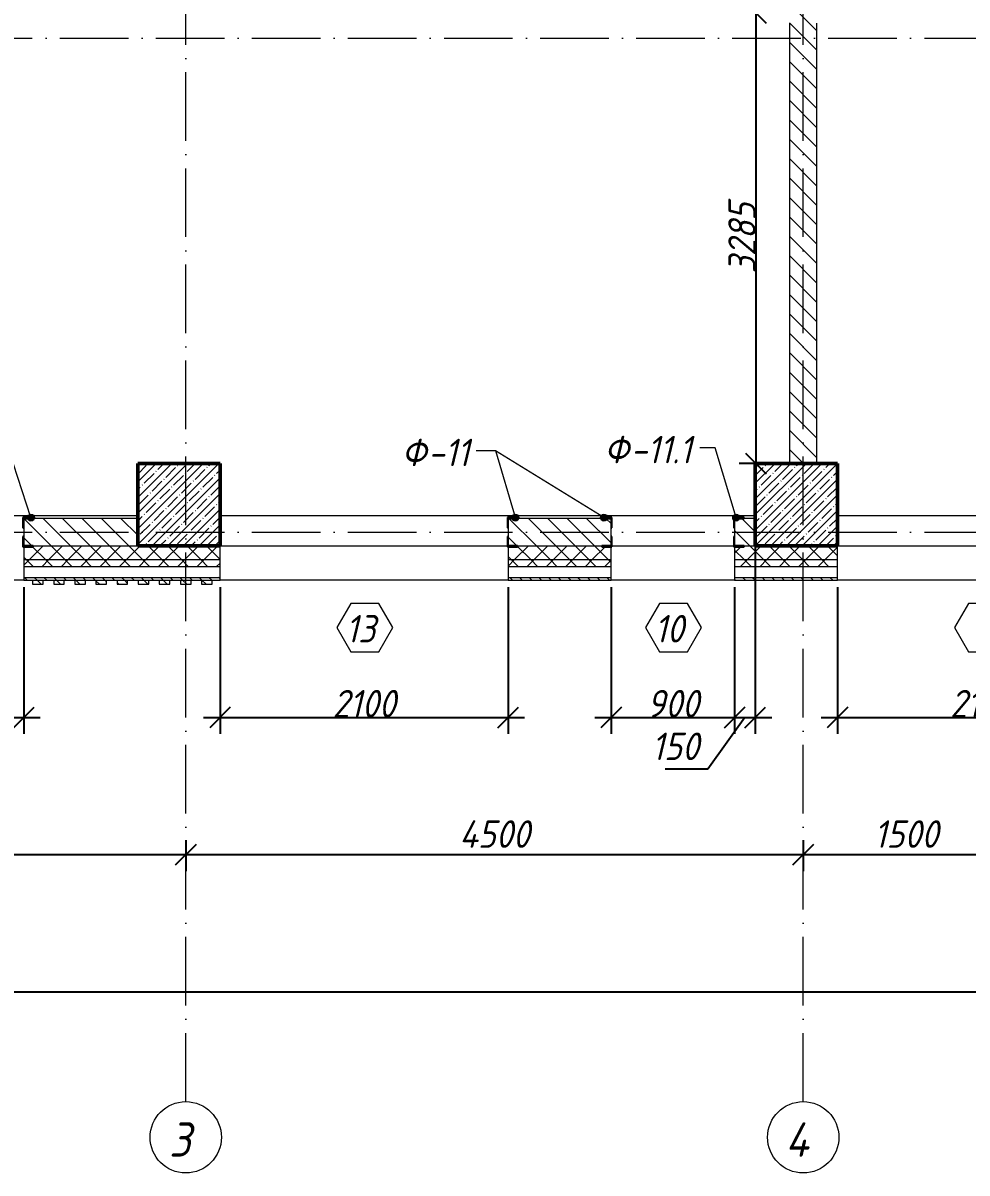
# Model space of a CAD drawing. Header units: millimetres. Extents: x -269418 to 201924, y -5890 to 98643.
# Drawn here: x 6824 to 13703, y -4670 to 3710 of the extents above; entities that cross this region are included whole.
import ezdxf

# ---------------------------------------------------------------- set-up
doc = ezdxf.new("R2010")
doc.units = ezdxf.units.MM
doc.linetypes.add('50_200_ШТРИХ_1Т_ш5_п1_п1_', pattern=[700, 500, -100, 0, -100])
for name, color, linetype, lineweight in [('A-ANNO-DIMS', 7, 'Continuous', 9), ('A-DETL', 7, 'Continuous', 9), ('A-GENM-1', 7, 'Continuous', 25), ('A-GENM-IDEN', 7, 'Continuous', 9), ('A-GLAZ-IDEN', 7, 'Continuous', 9), ('A-WALL', 7, 'Continuous', 5), ('A-WALL-1', 7, 'Continuous', 9), ('A-WALL-FNSH-1', 7, 'Continuous', 9), ('A-WALL-PATT-2', 7, 'Continuous', 5), ('I-WALL', 7, 'Continuous', 5), ('S-COLS', 7, 'Continuous', 9), ('S-COLS-1', 7, 'Continuous', 5), ('S-COLS-2', 7, 'Continuous', 50), ('Оси', 7, 'Continuous', 9), ('Оси-1', 7, '50_200_ШТРИХ_1Т_ш5_п1_п1_', 9)]:
    doc.layers.add(name, color=color, linetype=linetype, lineweight=lineweight)
for name, color, linetype, lineweight, true_color in [('A-WALL-2', 7, 'Continuous', 13, 0xce0000), ('A-WALL-FNSH-2', 7, 'Continuous', 13, 0xce0000), ('A-WALL-PATT-1', 7, 'Continuous', 5, 0xce0000)]:
    doc.layers.add(name, color=color, linetype=linetype, lineweight=lineweight, true_color=true_color)
doc.styles.add('ISOCPEUR_I', font='isocpeui.ttf', dxfattribs={"width": 0.9, "height": 250})
doc.styles.add('ISOCPEUR_I_2', font='isocpeui.ttf', dxfattribs={"width": 0.9, "height": 200})
doc.dimstyles.new('ISO-2_0_0_9К_СРЕДНИЙ_1', dxfattribs={"dimscale": 304.8, "dimtxt": 199.196235, "dimasz": 0.492126, "dimexe": 0.393701, "dimexo": 0, "dimgap": 0, "dimtad": 1, "dimdec": 0, "dimzin": 0, "dimdsep": 46, "dimtxsty": 'ISOCPEUR_I_2', "dimblk1": 'OBLIQUE', "dimblk2": 'OBLIQUE', "dimsah": 1, "dimcen": 0.09, "dimdle": 0.393701, "dimazin": 0, "dimtfac": 1, "dimtdec": 4, "dimtix": 1, "dimtmove": 1, "dimatfit": 3, "dimfxl": 1, "dimtvp": 1, "dimtolj": 1, "dimtzin": 0, "dimarcsym": 2})
doc.dimstyles.new('ISO-2_0_0_9К_СРЕДНИЙ_2', dxfattribs={"dimscale": 304.8, "dimtxt": 199.196235, "dimasz": 0.492126, "dimexe": 0.393701, "dimexo": 0, "dimgap": 0, "dimtad": 1, "dimdec": 0, "dimzin": 0, "dimdsep": 46, "dimtxsty": 'ISOCPEUR_I_2', "dimblk1": 'OBLIQUE', "dimblk2": 'OBLIQUE', "dimsah": 1, "dimcen": 0.09, "dimdle": 0.393701, "dimazin": 0, "dimtfac": 1, "dimtdec": 4, "dimtix": 1, "dimtmove": 0, "dimatfit": 3, "dimfxl": 1, "dimtvp": 1, "dimtolj": 1, "dimtzin": 0, "dimarcsym": 2})
doc.dimstyles.new('ISO-2_0_0_9К_СРЕДНИЙ_ФОН', dxfattribs={"dimscale": 304.8, "dimtxt": 199.196235, "dimasz": 0.492126, "dimexe": 0.393701, "dimexo": 0, "dimgap": 0.164042, "dimtad": 1, "dimdec": 0, "dimdsep": 46, "dimtxsty": 'ISOCPEUR_I_2', "dimblk1": 'OBLIQUE', "dimblk2": 'OBLIQUE', "dimsah": 1, "dimcen": 0.09, "dimdle": 0.393701, "dimazin": 0, "dimtfac": 1, "dimtdec": 4, "dimtix": 1, "dimtmove": 0, "dimatfit": 3, "dimfxl": 1, "dimtvp": 1, "dimtfill": 1, "dimtolj": 1, "dimtzin": 0, "dimarcsym": 2})
doc.dimstyles.new('ISO-2_0_0_9К_СРЕДНИЙ_ФОН_2', dxfattribs={"dimscale": 304.8, "dimtxt": 199.196235, "dimasz": 0.492126, "dimexe": 0.393701, "dimexo": 0, "dimgap": 0.164042, "dimtad": 1, "dimdec": 0, "dimdsep": 46, "dimtxsty": 'ISOCPEUR_I_2', "dimblk1": 'OBLIQUE', "dimblk2": 'OBLIQUE', "dimsah": 1, "dimcen": 0.09, "dimdle": 0.393701, "dimazin": 0, "dimtfac": 1, "dimtdec": 4, "dimtix": 1, "dimtmove": 2, "dimatfit": 3, "dimfxl": 1, "dimtvp": 1, "dimtfill": 1, "dimtolj": 1, "dimtzin": 0, "dimarcsym": 2})
pattern_1 = [(135, (0, 0), (-70.7107, -70.7107), [])]
pattern_2 = [(135, (0, 0), (-35.35534, -35.35534), [])]
pattern_3 = [(45, (0, 0), (-70.71068, 70.71068), []), (135, (0, 0), (-70.71068, -70.71068), [])]

# ---------------------------------------------------------------- blocks, each defined once
blk = doc.blocks.new('Колонна_Несущая_Прямоугольное сечение - 600х600-V64-АР1_1_Кладочный план 3 этажа')
at = {"layer": 'S-COLS-1'}
h = blk.add_hatch(dxfattribs=at)
h.set_pattern_fill('FP_48', color=256, style=0, pattern_type=2)
h.set_pattern_definition([(45, (-7960, -200), (-57.0246, 57.0246), []), (45, (-7902.975, -200), (-57.0246, 57.0246), [100.806, -20.161, 3.353, -16.808])])
h.paths.add_polyline_path([(-300, -300), (300, -300), (300, 300), (-300, 300)], flags=0)
at = {"layer": 'S-COLS-2'}
for p, q in [((300, 300), (-300, 300)), ((-300, 300), (-300, -300)), ((300, -300), (300, 300)), ((-300, -300), (300, -300))]:
    blk.add_line(p, q, dxfattribs=at)
blk = doc.blocks.new('Колонна_Несущая_Прямоугольное сечение - 600х600-V67-АР1_1_Кладочный план 3 этажа')
at = {"layer": 'S-COLS-1'}
h = blk.add_hatch(dxfattribs=at)
h.set_pattern_fill('FP_51', color=256, style=0, pattern_type=2)
h.set_pattern_definition([(45, (-12460, -200), (-57.02463, 57.02463), []), (45, (-12402.975, -200), (-57.02463, 57.02463), [100.806, -20.161, 3.353, -16.808])])
h.paths.add_polyline_path([(-300, -300), (300, -300), (300, 300), (-300, 300)], flags=0)
at = {"layer": 'S-COLS-2'}
for p, q in [((300, 300), (-300, 300)), ((-300, 300), (-300, -300)), ((300, -300), (300, 300)), ((-300, -300), (300, -300))]:
    blk.add_line(p, q, dxfattribs=at)
blk = doc.blocks.new('Фахверк_СКБ_Уголок - Ф-11_200х2500 h-28441216-АР1_1_Кладочный план 3 этажа')
at = {"layer": 'A-GENM-1'}
for p, q in [((200, 156), (125, 156)), ((125, 156), (125, 81)), ((131, 81), (131, 150)), ((131, 150), (200, 150)), ((200, 150), (200, 156)), ((125, 81), (131, 81)), ((131, 19), (125, 19)), ((125, 19), (125, -56)), ((131, -50), (131, 19)), ((125, -56), (200, -56)), ((200, -50), (131, -50)), ((200, -56), (200, -50))]:
    blk.add_line(p, q, dxfattribs=at)
blk = doc.blocks.new('Фахверк_СКБ_Уголок - Ф-11_1_200х2500h_крепления в одну сторону-28441424-АР1_1_Кладочный план 3 этажа')
at = {"layer": 'A-GENM-1'}
for p, q in [((200, 156), (125, 156)), ((125, 156), (125, 81)), ((131, 81), (131, 150)), ((131, 150), (200, 150)), ((200, 150), (200, 156)), ((125, 81), (131, 81)), ((131, 19), (125, 19)), ((125, 19), (125, -56)), ((131, -50), (131, 19)), ((125, -56), (200, -56)), ((200, -50), (131, -50)), ((200, -56), (200, -50))]:
    blk.add_line(p, q, dxfattribs=at)
blk = doc.blocks.new('Ось сетки - Круг_Ø6_00__ISO-2_5_0_9K_ кружки поменьше-23056867-АР1_1_Кладочный план 3 этажа')
at = {"layer": 'Оси'}
blk.add_circle((0, 0), 2.6, dxfattribs=at)
blk = doc.blocks.new('_Oblique')
at = {"color": 0, "linetype": 'ByBlock', "lineweight": -2}
blk.add_line((-0.5, -0.5), (0.5, 0.5), dxfattribs=at)
blk = doc.blocks.new('DIMBLOCK2-АР1_1_Кладочный план 3 этажа')
at = {"layer": 'A-ANNO-DIMS', "color": 0, "lineweight": -2, "transparency": 16777216}
for p, q in [((3710, -2244.1), (3710, -2470.2)), ((8010, -2244.1), (8010, -2470.2)), ((3590, -2350.2), (8130, -2350.2))]:
    blk.add_line(p, q, dxfattribs=at)
at = {"layer": 'Defpoints', "color": 0, "transparency": 16777216}
for p in [(3710, -2244.1), (8010, -2244.1), (8010, -2350.2)]:
    blk.add_point(p, dxfattribs=at)
at = {"layer": 'A-ANNO-DIMS', "color": 0, "lineweight": -2, "transparency": 16777216, "xscale": 150, "yscale": 150, "zscale": 150, "rotation": 180}
blk.add_blockref('_Oblique', (3710, -2350.2), dxfattribs=at)
at = {"layer": 'A-ANNO-DIMS', "color": 0, "lineweight": -2, "transparency": 16777216, "xscale": 150, "yscale": 150, "zscale": 150}
blk.add_blockref('_Oblique', (8010, -2350.2), dxfattribs=at)
at = {"layer": 'A-ANNO-DIMS', "color": 0, "transparency": 16777216, "insert": (5860, -2200.2), "char_height": 200, "width": 625.17, "attachment_point": 5, "style": 'ISOCPEUR_I_2', "bg_fill": 3, "box_fill_scale": 1.1, "bg_fill_color": 256, "bg_fill_true_color": 13158600, "bg_fill_transparency": 0}
blk.add_mtext('\\A1;4300', dxfattribs=at)
blk = doc.blocks.new('DIMBLOCK3-АР1_1_Кладочный план 3 этажа')
at = {"layer": 'A-ANNO-DIMS', "color": 0, "lineweight": -2, "transparency": 16777216}
for p, q in [((8010, -2244.1), (8010, -2470.2)), ((12510, -2244.1), (12510, -2470.2)), ((7890, -2350.2), (12630, -2350.2))]:
    blk.add_line(p, q, dxfattribs=at)
at = {"layer": 'Defpoints', "color": 0, "transparency": 16777216}
for p in [(8010, -2244.1), (12510, -2244.1), (12510, -2350.2)]:
    blk.add_point(p, dxfattribs=at)
at = {"layer": 'A-ANNO-DIMS', "color": 0, "lineweight": -2, "transparency": 16777216, "xscale": 150, "yscale": 150, "zscale": 150, "rotation": 180}
blk.add_blockref('_Oblique', (8010, -2350.2), dxfattribs=at)
at = {"layer": 'A-ANNO-DIMS', "color": 0, "lineweight": -2, "transparency": 16777216, "xscale": 150, "yscale": 150, "zscale": 150}
blk.add_blockref('_Oblique', (12510, -2350.2), dxfattribs=at)
at = {"layer": 'A-ANNO-DIMS', "color": 0, "transparency": 16777216, "insert": (10260, -2200.2), "char_height": 200, "width": 625.17, "attachment_point": 5, "style": 'ISOCPEUR_I_2', "bg_fill": 3, "box_fill_scale": 1.1, "bg_fill_color": 256, "bg_fill_true_color": 13158600, "bg_fill_transparency": 0}
blk.add_mtext('\\A1;4500', dxfattribs=at)
blk = doc.blocks.new('DIMBLOCK4-АР1_1_Кладочный план 3 этажа')
at = {"layer": 'A-ANNO-DIMS', "color": 0, "lineweight": -2, "transparency": 16777216}
for p, q in [((12510, -2244.1), (12510, -2470.2)), ((14010, -2244.1), (14010, -2470.2)), ((12390, -2350.2), (14130, -2350.2))]:
    blk.add_line(p, q, dxfattribs=at)
at = {"layer": 'Defpoints', "color": 0, "transparency": 16777216}
for p in [(12510, -2244.1), (14010, -2244.1), (14010, -2350.2)]:
    blk.add_point(p, dxfattribs=at)
at = {"layer": 'A-ANNO-DIMS', "color": 0, "lineweight": -2, "transparency": 16777216, "xscale": 150, "yscale": 150, "zscale": 150, "rotation": 180}
blk.add_blockref('_Oblique', (12510, -2350.2), dxfattribs=at)
at = {"layer": 'A-ANNO-DIMS', "color": 0, "lineweight": -2, "transparency": 16777216, "xscale": 150, "yscale": 150, "zscale": 150}
blk.add_blockref('_Oblique', (14010, -2350.2), dxfattribs=at)
at = {"layer": 'A-ANNO-DIMS', "color": 0, "transparency": 16777216, "insert": (13260, -2200.2), "char_height": 200, "width": 560.814, "attachment_point": 5, "style": 'ISOCPEUR_I_2', "bg_fill": 3, "box_fill_scale": 1.1, "bg_fill_color": 256, "bg_fill_true_color": 13158600, "bg_fill_transparency": 0}
blk.add_mtext('\\A1;1500', dxfattribs=at)
blk = doc.blocks.new('DIMBLOCK42-АР1_1_Кладочный план 3 этажа')
at = {"layer": 'A-ANNO-DIMS', "color": 0, "lineweight": -2, "transparency": 16777216}
for p, q in [((110, -3243.8), (110, -3469.8)), ((125010, -3243.8), (125010, -3469.8)), ((-10, -3349.8), (60857.6, -3349.8)), ((125130, -3349.8), (61679.4, -3349.8))]:
    blk.add_line(p, q, dxfattribs=at)
at = {"layer": 'Defpoints', "color": 0, "transparency": 16777216}
for p in [(110, -3243.8), (125010, -3243.8), (125010, -3349.8)]:
    blk.add_point(p, dxfattribs=at)
at = {"layer": 'A-ANNO-DIMS', "color": 0, "lineweight": -2, "transparency": 16777216, "xscale": 150, "yscale": 150, "zscale": 150, "rotation": 180}
blk.add_blockref('_Oblique', (110, -3349.8), dxfattribs=at)
at = {"layer": 'A-ANNO-DIMS', "color": 0, "lineweight": -2, "transparency": 16777216, "xscale": 150, "yscale": 150, "zscale": 150}
blk.add_blockref('_Oblique', (125010, -3349.8), dxfattribs=at)
at = {"layer": 'A-ANNO-DIMS', "color": 0, "transparency": 16777216, "insert": (60827.2, -3038.5), "char_height": 200, "width": 882.593, "attachment_point": 1, "line_spacing_factor": 1.149209, "style": 'ISOCPEUR_I_2', "bg_fill": 3, "box_fill_scale": 1.1, "bg_fill_color": 256, "bg_fill_true_color": 13158600, "bg_fill_transparency": 0}
blk.add_mtext('\\A1;124900', dxfattribs=at)
blk = doc.blocks.new('AAR_СКБ_Марка_Окна_Перемычка и проем - Марка проема-25443838-АР1_1_Кладочный план 3 этажа')
at = {"layer": 'A-GLAZ-IDEN'}
for p, q in [((-0.968, -0.984), (-1.986, -2.747)), ((1.067, -0.984), (-0.968, -0.984)), ((2.085, -2.747), (1.067, -0.984)), ((-1.986, -2.747), (-0.968, -4.509)), ((1.067, -4.509), (2.085, -2.747)), ((-0.968, -4.509), (1.067, -4.509))]:
    blk.add_line(p, q, dxfattribs=at)
blk = doc.blocks.new('DIMBLOCK283-АР1_1_Кладочный план 3 этажа')
at = {"layer": 'A-ANNO-DIMS', "color": 0, "lineweight": -2, "transparency": 16777216}
for p, q in [((12164, 7190), (12164, 3665)), ((12270.1, 7070), (12044, 7070)), ((12404, 3785), (12044, 3785))]:
    blk.add_line(p, q, dxfattribs=at)
at = {"layer": 'Defpoints', "color": 0, "transparency": 16777216}
for p in [(12270.1, 7070), (12164, 3785), (12404, 3785)]:
    blk.add_point(p, dxfattribs=at)
at = {"layer": 'A-ANNO-DIMS', "color": 0, "lineweight": -2, "transparency": 16777216, "xscale": 150, "yscale": 150, "zscale": 150}
for p, rotation in [((12164, 7070), 90), ((12164, 3785), 270)]:
    blk.add_blockref('_Oblique', p, dxfattribs=dict(at, rotation=rotation))
at = {"layer": 'A-ANNO-DIMS', "color": 0, "transparency": 16777216, "insert": (12064, 5427.5), "char_height": 200, "width": 606.782, "attachment_point": 5, "rotation": 90, "style": 'ISOCPEUR_I_2'}
blk.add_mtext('\\A1;3285', dxfattribs=at)
blk = doc.blocks.new('DIMBLOCK284-АР1_1_Кладочный план 3 этажа')
at = {"layer": 'A-ANNO-DIMS', "color": 0, "lineweight": -2, "transparency": 16777216}
for p, q in [((12164, 3905), (12164, 380)), ((12404, 3785), (12044, 3785)), ((12270.1, 500), (12044, 500))]:
    blk.add_line(p, q, dxfattribs=at)
at = {"layer": 'Defpoints', "color": 0, "transparency": 16777216}
for p in [(12404, 3785), (12164, 500), (12270.1, 500)]:
    blk.add_point(p, dxfattribs=at)
at = {"layer": 'A-ANNO-DIMS', "color": 0, "lineweight": -2, "transparency": 16777216, "xscale": 150, "yscale": 150, "zscale": 150}
for p, rotation in [((12164, 3785), 90), ((12164, 500), 270)]:
    blk.add_blockref('_Oblique', p, dxfattribs=dict(at, rotation=rotation))
at = {"layer": 'A-ANNO-DIMS', "color": 0, "transparency": 16777216, "insert": (12064, 2142.5), "char_height": 200, "width": 606.782, "attachment_point": 5, "rotation": 90, "style": 'ISOCPEUR_I_2'}
blk.add_mtext('\\A1;3285', dxfattribs=at)
blk = doc.blocks.new('DIMBLOCK429-АР1_1_Кладочный план 3 этажа')
at = {"layer": 'A-ANNO-DIMS', "color": 0, "lineweight": -2, "transparency": 16777216}
for p, q in [((12760, -400), (12760, -1470)), ((14860, -400), (14860, -1470)), ((12640, -1350), (14980, -1350))]:
    blk.add_line(p, q, dxfattribs=at)
at = {"layer": 'Defpoints', "color": 0, "transparency": 16777216}
for p in [(12760, -400), (14860, -400), (14860, -1350)]:
    blk.add_point(p, dxfattribs=at)
at = {"layer": 'A-ANNO-DIMS', "color": 0, "lineweight": -2, "transparency": 16777216, "xscale": 150, "yscale": 150, "zscale": 150, "rotation": 180}
blk.add_blockref('_Oblique', (12760, -1350), dxfattribs=at)
at = {"layer": 'A-ANNO-DIMS', "color": 0, "lineweight": -2, "transparency": 16777216, "xscale": 150, "yscale": 150, "zscale": 150}
blk.add_blockref('_Oblique', (14860, -1350), dxfattribs=at)
at = {"layer": 'A-ANNO-DIMS', "color": 0, "transparency": 16777216, "insert": (13810, -1250), "char_height": 200, "width": 560.814, "attachment_point": 5, "style": 'ISOCPEUR_I_2'}
blk.add_mtext('\\A1;2100', dxfattribs=at)
blk = doc.blocks.new('DIMBLOCK430-АР1_1_Кладочный план 3 этажа')
at = {"layer": 'A-ANNO-DIMS', "color": 0, "lineweight": -2, "transparency": 16777216}
for p, q in [((11110, -400), (11110, -1470)), ((12010, -400), (12010, -1470)), ((10990, -1350), (12130, -1350))]:
    blk.add_line(p, q, dxfattribs=at)
at = {"layer": 'Defpoints', "color": 0, "transparency": 16777216}
for p in [(11110, -400), (12010, -400), (12010, -1350)]:
    blk.add_point(p, dxfattribs=at)
at = {"layer": 'A-ANNO-DIMS', "color": 0, "lineweight": -2, "transparency": 16777216, "xscale": 150, "yscale": 150, "zscale": 150, "rotation": 180}
blk.add_blockref('_Oblique', (11110, -1350), dxfattribs=at)
at = {"layer": 'A-ANNO-DIMS', "color": 0, "lineweight": -2, "transparency": 16777216, "xscale": 150, "yscale": 150, "zscale": 150}
blk.add_blockref('_Oblique', (12010, -1350), dxfattribs=at)
at = {"layer": 'A-ANNO-DIMS', "color": 0, "transparency": 16777216, "insert": (11560, -1250), "char_height": 200, "width": 455.087, "attachment_point": 5, "style": 'ISOCPEUR_I_2'}
blk.add_mtext('\\A1;900', dxfattribs=at)
blk = doc.blocks.new('DIMBLOCK431-АР1_1_Кладочный план 3 этажа')
at = {"layer": 'A-ANNO-DIMS', "color": 0, "lineweight": -2, "transparency": 16777216}
for p, q in [((12160, -100), (12160, -1470)), ((12010, -400), (12010, -1470)), ((12085, -1350), (11814.6, -1727.5)), ((11890, -1350), (12280, -1350)), ((11814.6, -1727.5), (11502.9, -1727.5))]:
    blk.add_line(p, q, dxfattribs=at)
at = {"layer": 'Defpoints', "color": 0, "transparency": 16777216}
for p in [(12160, -100), (12010, -400), (12160, -1350)]:
    blk.add_point(p, dxfattribs=at)
at = {"layer": 'A-ANNO-DIMS', "color": 0, "lineweight": -2, "transparency": 16777216, "xscale": 150, "yscale": 150, "zscale": 150, "rotation": 180}
blk.add_blockref('_Oblique', (12010, -1350), dxfattribs=at)
at = {"layer": 'A-ANNO-DIMS', "color": 0, "lineweight": -2, "transparency": 16777216, "xscale": 150, "yscale": 150, "zscale": 150}
blk.add_blockref('_Oblique', (12160, -1350), dxfattribs=at)
at = {"layer": 'A-ANNO-DIMS', "color": 0, "transparency": 16777216, "insert": (11405.5, -1460.9), "char_height": 200, "width": 409.118, "attachment_point": 1, "line_spacing_factor": 1.149209, "style": 'ISOCPEUR_I_2'}
blk.add_mtext('\\A1;150', dxfattribs=at)
blk = doc.blocks.new('DIMBLOCK432-АР1_1_Кладочный план 3 этажа')
at = {"layer": 'A-ANNO-DIMS', "color": 0, "lineweight": -2, "transparency": 16777216}
for p, q in [((8259.7, -400), (8259.7, -1470)), ((10359.7, -400), (10359.7, -1470)), ((8139.7, -1350), (10479.7, -1350))]:
    blk.add_line(p, q, dxfattribs=at)
at = {"layer": 'Defpoints', "color": 0, "transparency": 16777216}
for p in [(8259.7, -400), (10359.7, -400), (10359.7, -1350)]:
    blk.add_point(p, dxfattribs=at)
at = {"layer": 'A-ANNO-DIMS', "color": 0, "lineweight": -2, "transparency": 16777216, "xscale": 150, "yscale": 150, "zscale": 150, "rotation": 180}
blk.add_blockref('_Oblique', (8259.7, -1350), dxfattribs=at)
at = {"layer": 'A-ANNO-DIMS', "color": 0, "lineweight": -2, "transparency": 16777216, "xscale": 150, "yscale": 150, "zscale": 150}
blk.add_blockref('_Oblique', (10359.7, -1350), dxfattribs=at)
at = {"layer": 'A-ANNO-DIMS', "color": 0, "transparency": 16777216, "insert": (9309.7, -1250), "char_height": 200, "width": 560.814, "attachment_point": 5, "style": 'ISOCPEUR_I_2'}
blk.add_mtext('\\A1;2100', dxfattribs=at)
blk = doc.blocks.new('DIMBLOCK433-АР1_1_Кладочный план 3 этажа')
at = {"layer": 'A-ANNO-DIMS', "color": 0, "lineweight": -2, "transparency": 16777216}
for p, q in [((3730, -400), (3730, -1470)), ((6830, -400), (6830, -1470)), ((3610, -1350), (6950, -1350))]:
    blk.add_line(p, q, dxfattribs=at)
at = {"layer": 'Defpoints', "color": 0, "transparency": 16777216}
for p in [(3730, -400), (6830, -400), (6830, -1350)]:
    blk.add_point(p, dxfattribs=at)
at = {"layer": 'A-ANNO-DIMS', "color": 0, "lineweight": -2, "transparency": 16777216, "xscale": 150, "yscale": 150, "zscale": 150, "rotation": 180}
blk.add_blockref('_Oblique', (3730, -1350), dxfattribs=at)
at = {"layer": 'A-ANNO-DIMS', "color": 0, "lineweight": -2, "transparency": 16777216, "xscale": 150, "yscale": 150, "zscale": 150}
blk.add_blockref('_Oblique', (6830, -1350), dxfattribs=at)
at = {"layer": 'A-ANNO-DIMS', "color": 0, "transparency": 16777216, "insert": (5280, -1250), "char_height": 200, "width": 560.814, "attachment_point": 5, "style": 'ISOCPEUR_I_2'}
blk.add_mtext('\\A1;3100', dxfattribs=at)

msp = doc.modelspace()

# ---------------------------------------------------------------- hatches: boundary and pattern name
at = {"layer": 'A-GENM-IDEN'}
h = msp.add_hatch(color=256, dxfattribs=at)
edge = h.paths.add_edge_path(flags=0)
edge.add_arc((6882.3, 106), 25, 0, 360)
h = msp.add_hatch(color=256, dxfattribs=at)
edge = h.paths.add_edge_path(flags=0)
edge.add_arc((10412.1, 106), 25, 0, 360)
h = msp.add_hatch(color=256, dxfattribs=at)
edge = h.paths.add_edge_path(flags=0)
edge.add_arc((11057.7, 106), 25, 0, 360)
h = msp.add_hatch(color=256, dxfattribs=at)
edge = h.paths.add_edge_path(flags=0)
edge.add_arc((12020.7, 106), 25, 0, 360)
at = {"layer": 'A-WALL-PATT-1'}
h = msp.add_hatch(dxfattribs=at)
h.set_pattern_fill('FP_1', color=256, style=0, pattern_type=2)
h.set_pattern_definition(pattern_1)
h.paths.add_polyline_path([(12610, 500), (12610, 3779), (12541, 3779), (12541, 3785), (12610, 3785), (12610, 7300), (12410, 7300), (12410, 3785), (12479, 3785), (12479, 3779), (12410, 3779), (12410, 500), (12477.2, 500)], flags=0)
h = msp.add_hatch(dxfattribs=at)
h.set_pattern_fill('FP_1', color=256, style=0, pattern_type=2)
h.set_pattern_definition(pattern_1)
h.paths.add_polyline_path([(7660, -100), (7660, 100), (6830, 100), (6830, -100), (7061.8, -100)], flags=0)
h = msp.add_hatch(dxfattribs=at)
h.set_pattern_fill('FP_1', color=256, style=0, pattern_type=2)
h.set_pattern_definition(pattern_1)
h.paths.add_polyline_path([(12079, -100), (12160, -100), (12160, 100), (12010, 100), (12010, -100)], flags=0)
h.paths.add_polyline_path([(11110, -100), (11110, 100), (10359.7, 100), (10359.7, -100), (11041, -100)], flags=0)
at = {"layer": 'A-WALL-PATT-2'}
h = msp.add_hatch(dxfattribs=at)
h.set_pattern_fill('FP_2', color=256, style=0, pattern_type=2)
h.set_pattern_definition(pattern_3)
h.paths.add_polyline_path([(52651.3, -200), (52660, -200), (52659.5, -106), (52591, -106), (52591, -100), (51910, -100), (51910, -200), (52591, -200)], flags=0)
h.paths.add_polyline_path([(48151.3, -200), (48160, -200), (48159.5, -106), (48091, -106), (48091, -100), (47410, -100), (47410, -200), (48091, -200)], flags=0)
h.paths.add_polyline_path([(38200.4, -200), (39040, -200), (39040, -100), (37990, -100), (37990, -200)], flags=0)
h.paths.add_polyline_path([(29809.7, -200), (30210, -200), (30209.5, -106), (30141, -106), (30141, -100), (29209.7, -100), (29209.7, -200)], flags=0)
h.paths.add_polyline_path([(20710, -200), (20709.5, -106), (20641, -106), (20641, -100), (19429, -100), (19429, -106), (19360, -106), (19360, -200), (20600.3, -200)], flags=0)
h.paths.add_polyline_path([(33010, -200), (33870, -200), (33870, -106), (33801, -106), (33801, -100), (33010, -100)], flags=0)
h.paths.add_polyline_path([(22729.7, -200), (22730, -200), (22729.7, -106)], flags=0)
h.paths.add_polyline_path([(11041, -200), (11110, -200), (11110, -106), (11041, -106), (11041, -100), (10428.7, -100), (10428.7, -106), (10359.7, -106), (10359.7, -200), (10428.7, -200)], flags=0)
h.paths.add_polyline_path([(15610, -200), (15610, -106), (15541, -106), (15541, -100), (14929, -100), (14929, -106), (14860, -106), (14860, -200), (15541, -200)], flags=0)
h.paths.add_polyline_path([(-210, -200), (3730, -200), (3730, -100), (-210, -100)], flags=0)
h = msp.add_hatch(dxfattribs=at)
h.set_pattern_fill('FP_2', color=256, style=0, pattern_type=2)
h.set_pattern_definition(pattern_3)
h.paths.add_polyline_path([(56607.1, -200), (56607.1, -100), (56410, -100), (56410, -200)], flags=0)
h.paths.add_polyline_path([(24899, -200), (26409.7, -200), (26409.2, -106), (26340.7, -106), (26340.7, -100), (24899, -100), (24899, -106), (24830, -106), (24830, -200)], flags=0)
h.paths.add_polyline_path([(44310, -200), (44309.5, -106), (44241, -106), (44241, -100), (42729, -100), (42729, -106), (42660, -106), (42660, -200), (44301.3, -200)], flags=0)
h.paths.add_polyline_path([(6830, -200), (8259.7, -200), (8259.7, -100), (6899, -100), (6899, -106), (6830, -106)], flags=0)
h = msp.add_hatch(dxfattribs=at)
h.set_pattern_fill('FP_3', color=256, style=0, pattern_type=2)
h.set_pattern_definition(pattern_2)
h.paths.add_polyline_path([(56627.1, -350), (56627.1, -100), (56607.1, -100), (56607.1, -330), (56410, -330), (56410, -350)], flags=0)
h.paths.add_polyline_path([(26409.7, -350), (26409.7, -330), (24830, -330), (24830, -350), (26015.7, -350)], flags=0)
h.paths.add_polyline_path([(43615.8, -350), (44310, -350), (44310, -330), (42660, -330), (42660, -350)], flags=0)
h.paths.add_polyline_path([(8259.7, -350), (8259.7, -330), (6830, -330), (6830, -350), (7061.8, -350)], flags=0)
h = msp.add_hatch(dxfattribs=at)
h.set_pattern_fill('FP_2', color=256, style=0, pattern_type=2)
h.set_pattern_definition(pattern_3)
h.paths.add_polyline_path([(50941, -200), (51010, -200), (51009.5, -106), (50941, -106), (50941, -100), (50329, -100), (50329, -106), (50260, -106), (50260, -200), (50385, -200)], flags=0)
h.paths.add_polyline_path([(55510, -200), (55509.5, -106), (55441, -106), (55441, -100), (54829, -100), (54829, -106), (54760, -106), (54760, -200), (54829, -200)], flags=0)
h.paths.add_polyline_path([(41140, -200), (41760, -200), (41760, -106), (41691, -106), (41691, -100), (41209, -100), (41209, -106), (41140, -106)], flags=0)
h.paths.add_polyline_path([(36039, -200), (37090, -200), (37090, -106), (37021, -106), (37021, -100), (36039, -100), (36039, -106), (35970, -106), (35970, -200)], flags=0)
h.paths.add_polyline_path([(22661, -200), (22729.7, -200), (22729.7, -106), (22661, -106), (22661, -100), (21679, -100), (21679, -106), (21610, -106), (21610, -200), (22510, -200)], flags=0)
h.paths.add_polyline_path([(32110, -200), (32110, -106), (32041, -106), (32041, -100), (31179, -100), (31179, -106), (31110, -106), (31110, -200), (31431.1, -200)], flags=0)
h.paths.add_polyline_path([(17260, -200), (17260, -100), (16579, -100), (16579, -106), (16510, -106), (16510, -200), (16579, -200)], flags=0)
h.paths.add_polyline_path([(12477.2, -200), (12760, -200), (12760, -100), (12079, -100), (12079, -106), (12010, -106), (12010, -200), (12160, -200)], flags=0)
h = msp.add_hatch(dxfattribs=at)
h.set_pattern_fill('FP_2', color=256, style=0, pattern_type=2)
h.set_pattern_definition(pattern_3)
h.paths.add_polyline_path([(39040, -250), (39040, -200), (37990, -200), (37990, -250), (38200.4, -250)], flags=0)
h.paths.add_polyline_path([(52660, -250), (52660, -200), (51910, -200), (51910, -250)], flags=0)
h.paths.add_polyline_path([(30210, -250), (30210, -200), (29209.7, -200), (29209.7, -250), (30077.3, -250)], flags=0)
h.paths.add_polyline_path([(47677.3, -250), (48160, -250), (48160, -200), (47410, -200), (47410, -250)], flags=0)
h.paths.add_polyline_path([(33010, -250), (33870, -250), (33870, -200), (33010, -200)], flags=0)
h.paths.add_polyline_path([(20600.3, -250), (20710, -250), (20710, -200), (19360, -200), (19360, -250)], flags=0)
h.paths.add_polyline_path([(15184.9, -250), (15610, -250), (15610, -200), (14860, -200), (14860, -250)], flags=0)
h.paths.add_polyline_path([(3730, -250), (3730, -200), (-260, -200), (-260, -250), (1646.4, -250)], flags=0)
h.paths.add_polyline_path([(11110, -250), (11110, -200), (10359.7, -200), (10359.7, -250)], flags=0)
h = msp.add_hatch(dxfattribs=at)
h.set_pattern_fill('FP_2', color=256, style=0, pattern_type=2)
h.set_pattern_definition(pattern_3)
h.paths.add_polyline_path([(56410, -250), (56607.1, -250), (56607.1, -200), (56410, -200)], flags=0)
h.paths.add_polyline_path([(24830, -250), (26409.7, -250), (26409.7, -200), (24830, -200)], flags=0)
h.paths.add_polyline_path([(43615.8, -250), (44310, -250), (44310, -200), (42660, -200), (42660, -250)], flags=0)
h.paths.add_polyline_path([(6830, -250), (8259.7, -250), (8259.7, -200), (6830, -200)], flags=0)
h = msp.add_hatch(dxfattribs=at)
h.set_pattern_fill('FP_2', color=256, style=0, pattern_type=2)
h.set_pattern_definition(pattern_3)
h.paths.add_polyline_path([(55510, -250), (55510, -200), (54760, -200), (54760, -250)], flags=0)
h.paths.add_polyline_path([(36846.5, -250), (37090, -250), (37090, -200), (35970, -200), (35970, -250)], flags=0)
h.paths.add_polyline_path([(41760, -250), (41760, -200), (41140, -200), (41140, -250)], flags=0)
h.paths.add_polyline_path([(51010, -250), (51010, -200), (50260, -200), (50260, -250), (50385, -250)], flags=0)
h.paths.add_polyline_path([(31110, -250), (32110, -250), (32110, -200), (31110, -200)], flags=0)
h.paths.add_polyline_path([(21610, -250), (22729.7, -250), (22729.7, -200), (21610, -200)], flags=0)
h.paths.add_polyline_path([(17260, -250), (17260, -200), (16510, -200), (16510, -250), (16538.8, -250)], flags=0)
h.paths.add_polyline_path([(12010, -250), (12760, -250), (12760, -200), (12010, -200)], flags=0)
h = msp.add_hatch(dxfattribs=at)
h.set_pattern_fill('FP_3', color=256, style=0, pattern_type=2)
h.set_pattern_definition(pattern_2)
h.paths.add_polyline_path([(51910, -350), (52660, -350), (52660, -330), (51910, -330)], flags=0)
h.paths.add_polyline_path([(48160, -350), (48160, -330), (47410, -330), (47410, -350), (47677.3, -350)], flags=0)
h.paths.add_polyline_path([(29209.7, -350), (30210, -350), (30210, -330), (29209.7, -330)], flags=0)
h.paths.add_polyline_path([(33010, -350), (33870, -350), (33870, -330), (33010, -330)], flags=0)
h.paths.add_polyline_path([(37990, -350), (39040, -350), (39040, -330), (37990, -330)], flags=0)
h.paths.add_polyline_path([(19360, -350), (20710, -350), (20710, -330), (19360, -330)], flags=0)
h.paths.add_polyline_path([(15184.9, -350), (15610, -350), (15610, -330), (14860, -330), (14860, -350)], flags=0)
h.paths.add_polyline_path([(11110, -350), (11110, -330), (10359.7, -330), (10359.7, -350)], flags=0)
h.paths.add_polyline_path([(1646.4, -350), (3730, -350), (3730, -330), (-360, -330), (-360, -350)], flags=0)
h = msp.add_hatch(dxfattribs=at)
h.set_pattern_fill('FP_3', color=256, style=0, pattern_type=2)
h.set_pattern_definition(pattern_2)
h.paths.add_polyline_path([(54760, -350), (55510, -350), (55510, -330), (54760, -330)], flags=0)
h.paths.add_polyline_path([(51010, -350), (51010, -330), (50260, -330), (50260, -350), (50385, -350)], flags=0)
h.paths.add_polyline_path([(31110, -350), (32110, -350), (32110, -330), (31110, -330)], flags=0)
h.paths.add_polyline_path([(35970, -350), (37090, -350), (37090, -330), (35970, -330)], flags=0)
h.paths.add_polyline_path([(41140, -350), (41760, -350), (41760, -330), (41140, -330)], flags=0)
h.paths.add_polyline_path([(21954.2, -350), (22729.7, -350), (22729.7, -330), (21610, -330), (21610, -350)], flags=0)
h.paths.add_polyline_path([(16510, -350), (17260, -350), (17260, -330), (16510, -330)], flags=0)
h.paths.add_polyline_path([(12477.2, -350), (12760, -350), (12760, -330), (12010, -330), (12010, -350)], flags=0)
h = msp.add_hatch(dxfattribs=at)
h.set_pattern_fill('FP_3', color=256, style=0, pattern_type=2)
h.set_pattern_definition(pattern_2)
h.paths.add_polyline_path([(7663.5, -380), (7740.5, -380), (7740.5, -350), (7663.5, -350)], flags=0)
h.paths.add_polyline_path([(6893.5, -380), (6970.5, -380), (6970.5, -350), (6893.5, -350)], flags=0)
h.paths.add_polyline_path([(7061.8, -380), (7124.5, -380), (7124.5, -350), (7047.5, -350), (7047.5, -380)], flags=0)
h.paths.add_polyline_path([(7817.5, -380), (7894.5, -380), (7894.5, -350), (7817.5, -350)], flags=0)
h.paths.add_polyline_path([(7278.5, -380), (7278.5, -350), (7201.5, -350), (7201.5, -380)], flags=0)
h.paths.add_polyline_path([(7355.5, -380), (7432.5, -380), (7432.5, -350), (7355.5, -350)], flags=0)
h.paths.add_polyline_path([(8202.5, -380), (8202.5, -350), (8125.5, -350), (8125.5, -380)], flags=0)
h.paths.add_polyline_path([(8048.5, -380), (8048.5, -350), (7971.5, -350), (7971.5, -380)], flags=0)
h.paths.add_polyline_path([(7509.5, -380), (7586.5, -380), (7586.5, -350), (7509.5, -350)], flags=0)

# ---------------------------------------------------------------- linework, layer by layer
at = {"layer": 'A-DETL'}
for p, q in [((6830, -250), (8259.7, -250)), ((10359.7, -250), (11110, -250)), ((12010, -250), (12760, -250))]:
    msp.add_line(p, q, dxfattribs=at)
at = {"layer": 'A-GENM-IDEN'}
for p, q in [((6882.3, 106), (6724.1, 592.7)), ((10268, 592.7), (10125.8, 592.7)), ((10268.9, 592.7), (10125.8, 592.7)), ((11057.7, 106), (10268, 592.7)), ((10412.1, 106), (10268.9, 592.7)), ((11869.2, 614.1), (11757, 614.1)), ((12020.7, 106), (11869.2, 614.1))]:
    msp.add_line(p, q, dxfattribs=at)
for centre in [(6882.3, 106), (10412.1, 106), (11057.7, 106), (12020.7, 106)]:
    msp.add_circle(centre, 25, dxfattribs=at)
at = {"layer": 'A-WALL'}
for p, q in [((6830, -200), (8259.7, -200)), ((10359.7, -200), (11110, -200)), ((12010, -200), (12760, -200)), ((6830, -330), (8259.7, -330)), ((10359.7, -330), (11110, -330)), ((12010, -330), (12760, -330))]:
    msp.add_line(p, q, dxfattribs=at)
at = {"layer": 'A-WALL-1'}
for p, q in [((6830, -106), (6830, -330)), ((8259.7, -330), (8259.7, -100)), ((8260, -100), (10353.7, -100)), ((10359.7, -106), (10359.7, -330)), ((11110, -330), (11110, -106)), ((11116, -100), (12004, -100)), ((12010, -106), (12010, -350)), ((12010, -106), (12010, -330)), ((12760, -100), (14854, -100)), ((12760, -330), (12760, -100)), ((6830, -350), (3730, -350)), ((10359.7, -350), (8259.7, -350)), ((12010, -350), (11110, -350)), ((14860, -350), (12760, -350))]:
    msp.add_line(p, q, dxfattribs=at)
at = {"layer": 'A-WALL-2'}
for p, q in [((7660, 100), (6899, 100)), ((11041, 100), (10428.7, 100)), ((12160, 100), (12079, 100)), ((6830, 31), (6830, -31)), ((10359.7, 31), (10359.7, -31)), ((11110, -31), (11110, 31)), ((12010, 31), (12010, -31)), ((6899, -100), (7660, -100)), ((10428.7, -100), (11041, -100)), ((12079, -100), (12160, -100))]:
    msp.add_line(p, q, dxfattribs=at)
at = {"layer": 'A-WALL-FNSH-1'}
for p, q in [((6830, -330), (6830, -350)), ((8259.7, -350), (8259.7, -330)), ((10359.7, -330), (10359.7, -350)), ((11110, -350), (11110, -330)), ((12010, -330), (12010, -350)), ((12760, -350), (12760, -330)), ((6830, -350), (8259.7, -350)), ((6893.5, -350), (6893.5, -380)), ((6893.5, -380), (6970.5, -380)), ((6970.5, -380), (6970.5, -350)), ((7047.5, -350), (7047.5, -380)), ((7047.5, -380), (7124.5, -380)), ((7124.5, -380), (7124.5, -350)), ((7201.5, -350), (7201.5, -380)), ((7201.5, -380), (7278.5, -380)), ((7278.5, -380), (7278.5, -350)), ((7355.5, -350), (7355.5, -380)), ((7355.5, -380), (7432.5, -380)), ((7432.5, -380), (7432.5, -350)), ((7509.5, -350), (7509.5, -380)), ((7509.5, -380), (7586.5, -380)), ((7586.5, -380), (7586.5, -350)), ((7663.5, -350), (7663.5, -380)), ((7663.5, -380), (7740.5, -380)), ((7740.5, -380), (7740.5, -350)), ((7817.5, -350), (7817.5, -380)), ((7817.5, -380), (7894.5, -380)), ((7894.5, -380), (7894.5, -350)), ((7971.5, -350), (7971.5, -380)), ((7971.5, -380), (8048.5, -380)), ((8048.5, -380), (8048.5, -350)), ((8125.5, -350), (8125.5, -380)), ((8125.5, -380), (8202.5, -380)), ((8202.5, -380), (8202.5, -350)), ((10359.7, -350), (11110, -350)), ((12010, -350), (12760, -350))]:
    msp.add_line(p, q, dxfattribs=at)
at = {"layer": 'A-WALL-FNSH-2'}
for p, q in [((12410, 3710), (12410, 500)), ((12610, 500), (12610, 3710))]:
    msp.add_line(p, q, dxfattribs=at)
at = {"layer": 'I-WALL'}
for p, q in [((3730, 120), (7660, 120)), ((8260, 120), (12160, 120)), ((12760, 120), (16660, 120))]:
    msp.add_line(p, q, dxfattribs=at)
at = {"layer": 'Оси-1'}
for p, q in [((8010, -4150), (8010, 28636.9)), ((12510, -4150), (12510, 28636.9)), ((-6210, 3600), (125951.6, 3600)), ((-6210, 0), (125951.6, 0))]:
    msp.add_line(p, q, dxfattribs=at)

# ---------------------------------------------------------------- block references
at = {"layer": 'A-GENM-1'}
for name, p in [('Фахверк_СКБ_Уголок - Ф-11_200х2500 h-28441216-АР1_1_Кладочный план 3 этажа', (6699, -50)), ('Фахверк_СКБ_Уголок - Ф-11_200х2500 h-28441216-АР1_1_Кладочный план 3 этажа', (10228.7, -50)), ('Фахверк_СКБ_Уголок - Ф-11_1_200х2500h_крепления в одну сторону-28441424-АР1_1_Кладочный план 3 этажа', (11879, -50))]:
    msp.add_blockref(name, p, dxfattribs=at)
at = {"layer": 'A-GENM-1', "rotation": 180}
msp.add_blockref('Фахверк_СКБ_Уголок - Ф-11_200х2500 h-28441216-АР1_1_Кладочный план 3 этажа', (11241, 50), dxfattribs=at)
at = {"layer": 'A-GLAZ-IDEN', "xscale": 99.99999999999993, "yscale": 99.99999999999993, "zscale": 99.99999999999993}
for p in [(9309.7, -421.3), (11560, -421.3), (13810, -421.3)]:
    msp.add_blockref('AAR_СКБ_Марка_Окна_Перемычка и проем - Марка проема-25443838-АР1_1_Кладочный план 3 этажа', p, dxfattribs=at)
at = {"layer": 'S-COLS'}
for name, p in [('Колонна_Несущая_Прямоугольное сечение - 600х600-V64-АР1_1_Кладочный план 3 этажа', (7960, 200)), ('Колонна_Несущая_Прямоугольное сечение - 600х600-V67-АР1_1_Кладочный план 3 этажа', (12460, 200))]:
    msp.add_blockref(name, p, dxfattribs=at)
at = {"layer": 'Оси', "xscale": 99.99999999999993, "yscale": 99.99999999999993, "zscale": 99.99999999999993}
for p in [(8010, -4410), (12510, -4410)]:
    msp.add_blockref('Ось сетки - Круг_Ø6_00__ISO-2_5_0_9K_ кружки поменьше-23056867-АР1_1_Кладочный план 3 этажа', p, dxfattribs=at)

# ---------------------------------------------------------------- texts
at = {"layer": 'A-GENM-IDEN', "char_height": 200, "attachment_point": 1, "style": 'ISOCPEUR_I_2'}
for s, insert, width in [('\\fISOCPEUR|b0|i1|c204|p34|;\\W.9;Ф', (9583.5, 680.3), 230.886), ('\\fISOCPEUR|b0|i1|c204|p34|;\\W.9;Ф', (9583.5, 680.3), 230.886), ('-11', (9774, 680.3), 389.62), ('-11', (9774, 680.3), 389.62), ('\\fISOCPEUR|b0|i1|c204|p34|;\\W.9;Ф', (11060, 701.7), 230.886), ('-11.1', (11250.5, 701.7), 577.215)]:
    msp.add_mtext(s, dxfattribs=dict(at, insert=insert, width=width))
at = {"layer": 'A-GLAZ-IDEN', "char_height": 200, "width": 274.177, "attachment_point": 1, "style": 'ISOCPEUR_I_2'}
for s, insert in [('13', (9175.8, -604)), ('10', (11426.1, -604))]:
    msp.add_mtext(s, dxfattribs=dict(at, insert=insert))
at = {"layer": 'Оси', "char_height": 250, "attachment_point": 1, "style": 'ISOCPEUR_I'}
for s, insert, width in [('\\fISOCPEUR|b0|i1|c204|p34|;\\W.9;3', (7888.3, -4301.2), 202.025), ('\\fISOCPEUR|b0|i1|c204|p34|;\\W.9;4', (12379.3, -4301.2), 223.671)]:
    msp.add_mtext(s, dxfattribs=dict(at, insert=insert, width=width))

# ---------------------------------------------------------------- dimensions: what is measured, and where the dimension line sits
at = {"layer": 'A-ANNO-DIMS'}
for base, p1, p2, picture, middle in [((12164, 3785), (12270.1, 7070), (12404, 3785), 'DIMBLOCK283-АР1_1_Кладочный план 3 этажа', (12064, 5427.5)), ((12164, 500), (12404, 3785), (12270.1, 500), 'DIMBLOCK284-АР1_1_Кладочный план 3 этажа', (12064, 2142.5))]:
    dim = msp.add_linear_dim(base=base, p1=p1, p2=p2, angle=90, dimstyle='ISO-2_0_0_9К_СРЕДНИЙ_2', override={"dimpost": '<>', "dimfxl": 3287.727486}, dxfattribs=at)
    dim.commit()
    dim.dimension.update_dxf_attribs({"geometry": picture, "text_midpoint": middle})
dim = msp.add_linear_dim(base=(12160, -1350), p1=(12010, -400), p2=(12160, -100), dimstyle='ISO-2_0_0_9К_СРЕДНИЙ_1', override={"dimpost": '<>', "dimfxl": 335.410176}, dxfattribs=at)
dim.commit()
dim.dimension.update_dxf_attribs({"geometry": 'DIMBLOCK431-АР1_1_Кладочный план 3 этажа', "text_midpoint": (11814.6, -1727.5), "dimtype": 160})
for base, p1, p2, override, picture, middle in [((6830, -1350), (3730, -400), (6830, -400), {"dimpost": '<>', "dimfxl": 3100}, 'DIMBLOCK433-АР1_1_Кладочный план 3 этажа', (5280, -1250)), ((10359.7, -1350), (8259.7, -400), (10359.7, -400), {"dimpost": '<>', "dimfxl": 2100}, 'DIMBLOCK432-АР1_1_Кладочный план 3 этажа', (9309.7, -1250)), ((12010, -1350), (11110, -400), (12010, -400), {"dimpost": '<>', "dimfxl": 900}, 'DIMBLOCK430-АР1_1_Кладочный план 3 этажа', (11560, -1250)), ((14860, -1350), (12760, -400), (14860, -400), {"dimpost": '<>', "dimfxl": 2100}, 'DIMBLOCK429-АР1_1_Кладочный план 3 этажа', (13810, -1250))]:
    dim = msp.add_linear_dim(base=base, p1=p1, p2=p2, dimstyle='ISO-2_0_0_9К_СРЕДНИЙ_2', override=override, dxfattribs=at)
    dim.commit()
    dim.dimension.update_dxf_attribs({"geometry": picture, "text_midpoint": middle})

# ---------------------------------------------------------------- next in the draw order: dimensions: what is measured, and where the dimension line sits
dim = msp.add_linear_dim(base=(8010, -2350.2), p1=(3710, -2244.1), p2=(8010, -2244.1), dimstyle='ISO-2_0_0_9К_СРЕДНИЙ_ФОН', override={"dimpost": '<>', "dimfxl": 4299.999972}, dxfattribs=at)
dim.commit()
dim.dimension.update_dxf_attribs({"geometry": 'DIMBLOCK2-АР1_1_Кладочный план 3 этажа', "text_midpoint": (5860, -2200.2)})
dim = msp.add_linear_dim(base=(125010, -3349.8), p1=(110, -3243.8), p2=(125010, -3243.8), dimstyle='ISO-2_0_0_9К_СРЕДНИЙ_ФОН_2', override={"dimpost": '<>', "dimfxl": 124899.999966}, dxfattribs=at)
dim.commit()
dim.dimension.update_dxf_attribs({"geometry": 'DIMBLOCK42-АР1_1_Кладочный план 3 этажа', "text_midpoint": (61268.5, -3171.9), "dimtype": 160})

# ---------------------------------------------------------------- next in the draw order: dimensions: what is measured, and where the dimension line sits
dim = msp.add_linear_dim(base=(12510, -2350.2), p1=(8010, -2244.1), p2=(12510, -2244.1), dimstyle='ISO-2_0_0_9К_СРЕДНИЙ_ФОН', override={"dimpost": '<>', "dimfxl": 4500}, dxfattribs=at)
dim.commit()
dim.dimension.update_dxf_attribs({"geometry": 'DIMBLOCK3-АР1_1_Кладочный план 3 этажа', "text_midpoint": (10260, -2200.2)})

# ---------------------------------------------------------------- next in the draw order: dimensions: what is measured, and where the dimension line sits
dim = msp.add_linear_dim(base=(14010, -2350.2), p1=(12510, -2244.1), p2=(14010, -2244.1), dimstyle='ISO-2_0_0_9К_СРЕДНИЙ_ФОН', override={"dimpost": '<>', "dimfxl": 1500}, dxfattribs=at)
dim.commit()
dim.dimension.update_dxf_attribs({"geometry": 'DIMBLOCK4-АР1_1_Кладочный план 3 этажа', "text_midpoint": (13260, -2200.2)})

doc.saveas('drawing.dxf')
